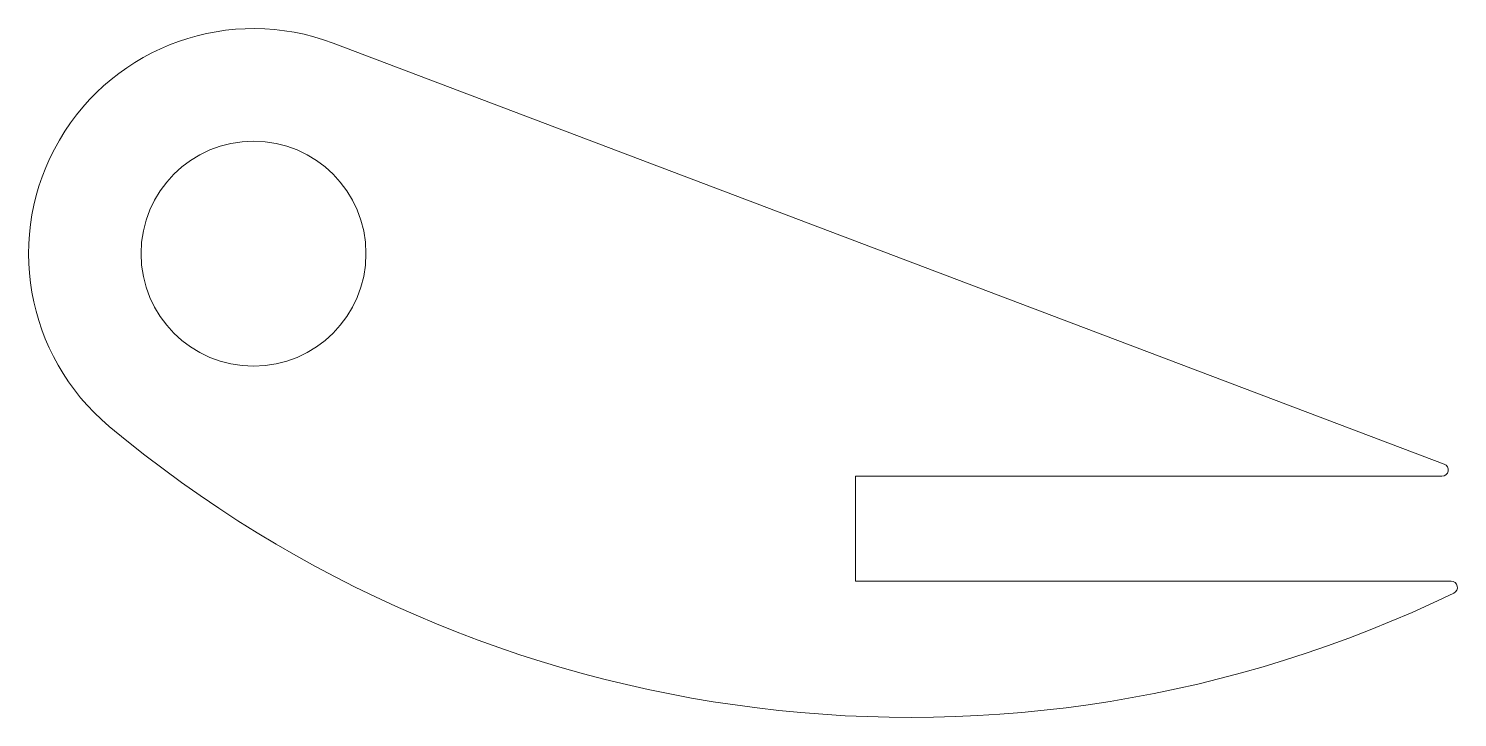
# Model space of a CAD drawing. Header units: millimetres. Extents: x 2.6 to 59.8, y 1.2 to 28.8.
import ezdxf

# ---------------------------------------------------------------- set-up
doc = ezdxf.new("R2010")
doc.units = ezdxf.units.MM

msp = doc.modelspace()

# ---------------------------------------------------------------- linework, layer by layer
at = {"color": 7, "linetype": 'Continuous', "lineweight": 15}
for p, q in [((14.781, 28.192), (59.232, 11.36)), ((59.144, 10.876), (35.674, 10.876)), ((35.674, 10.876), (35.674, 6.676)), ((35.674, 6.676), (59.512, 6.676))]:
    msp.add_line(p, q, dxfattribs=at)
msp.add_circle((11.594, 19.776), 4.5, dxfattribs=at)
for centre, radius, start, end in [((11.594, 19.776), 9, 69.2591, 230.1052), ((37.89, 51.232), 50, 230.1052, 295.7595), ((59.144, 11.126), 0.25, 270, 69.2591), ((59.512, 6.426), 0.25, 295.7595, 90)]:
    msp.add_arc(centre, radius, start, end, dxfattribs=at)

doc.saveas('drawing.dxf')
